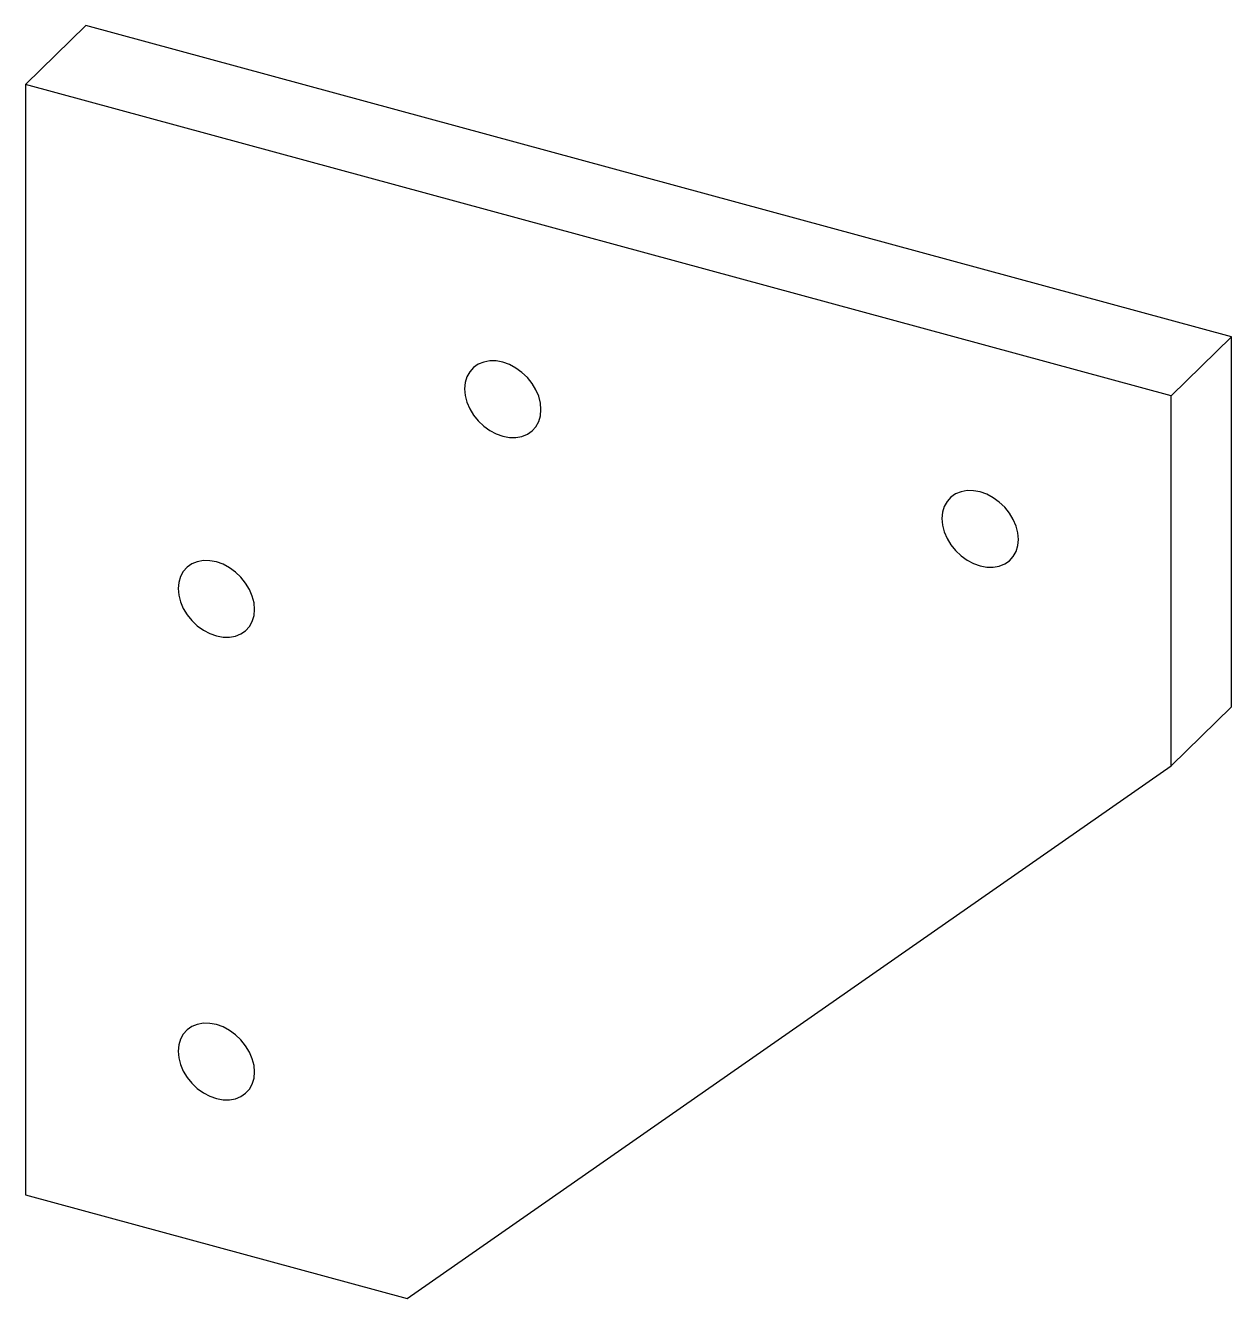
# Paper-space layout '_Trimetric' of a CAD drawing. Header units: millimetres. Extents: x -2.8 to 53.1, y -59 to 0.
import ezdxf

# ---------------------------------------------------------------- set-up
doc = ezdxf.new("R2010")
doc.units = ezdxf.units.MM

psp = doc.layouts.new('_Trimetric')

# ---------------------------------------------------------------- linework, layer by layer
at = {"color": 7, "linetype": 'Continuous', "lineweight": 25}
for p, q in [((-2.8, -2.733), (0, 0)), ((53.065, -14.422), (0, 0)), ((50.265, -17.155), (-2.8, -2.733)), ((-2.8, -2.733), (-2.8, -54.163)), ((50.265, -17.155), (53.065, -14.422)), ((53.065, -31.565), (53.065, -14.422)), ((50.265, -34.298), (50.265, -17.155)), ((50.265, -34.298), (53.065, -31.565)), ((14.888, -58.97), (50.265, -34.298)), ((-2.8, -54.163), (14.888, -58.97))]:
    psp.add_line(p, q, dxfattribs=at)
at = {"color": 7, "linetype": 'Continuous', "lineweight": 25, "flags": 128}
for points in [[(21.079, -17.795), (21.052, -17.49), (20.972, -17.179), (20.842, -16.873), (20.665, -16.58), (20.447, -16.31), (20.195, -16.07), (19.915, -15.867), (19.617, -15.709), (19.31, -15.6), (19.003, -15.542), (18.705, -15.539), (18.426, -15.589), (18.173, -15.692), (17.955, -15.844), (17.778, -16.04), (17.648, -16.276), (17.568, -16.543), (17.541, -16.833), (17.568, -17.138), (17.648, -17.448), (17.778, -17.755), (17.955, -18.048), (18.173, -18.318), (18.426, -18.558), (18.705, -18.76), (19.003, -18.919), (19.31, -19.028), (19.617, -19.086), (19.915, -19.089), (20.195, -19.039), (20.447, -18.936), (20.665, -18.784), (20.842, -18.587), (20.972, -18.352), (21.052, -18.085), (21.079, -17.795)], [(43.19, -23.804), (43.163, -23.499), (43.083, -23.188), (42.953, -22.882), (42.776, -22.589), (42.558, -22.319), (42.305, -22.079), (42.026, -21.876), (41.728, -21.718), (41.421, -21.609), (41.114, -21.551), (40.816, -21.548), (40.536, -21.598), (40.284, -21.701), (40.066, -21.853), (39.889, -22.05), (39.759, -22.285), (39.679, -22.552), (39.652, -22.842), (39.679, -23.147), (39.759, -23.458), (39.889, -23.764), (40.066, -24.057), (40.284, -24.327), (40.536, -24.567), (40.816, -24.77), (41.114, -24.928), (41.421, -25.037), (41.728, -25.095), (42.026, -25.098), (42.305, -25.048), (42.558, -24.945), (42.776, -24.793), (42.953, -24.597), (43.083, -24.361), (43.163, -24.094), (43.19, -23.804)], [(7.813, -27.047), (7.786, -26.742), (7.706, -26.431), (7.576, -26.125), (7.399, -25.832), (7.181, -25.562), (6.928, -25.322), (6.649, -25.119), (6.351, -24.961), (6.044, -24.852), (5.737, -24.794), (5.439, -24.791), (5.16, -24.841), (4.907, -24.944), (4.689, -25.096), (4.512, -25.292), (4.382, -25.528), (4.302, -25.795), (4.275, -26.085), (4.302, -26.39), (4.382, -26.7), (4.512, -27.007), (4.689, -27.3), (4.907, -27.57), (5.16, -27.81), (5.439, -28.012), (5.737, -28.171), (6.044, -28.28), (6.351, -28.338), (6.649, -28.341), (6.928, -28.291), (7.181, -28.188), (7.399, -28.036), (7.576, -27.839), (7.706, -27.604), (7.786, -27.337), (7.813, -27.047)], [(7.813, -48.476), (7.786, -48.171), (7.706, -47.86), (7.576, -47.554), (7.399, -47.261), (7.181, -46.991), (6.928, -46.751), (6.649, -46.549), (6.351, -46.39), (6.044, -46.281), (5.737, -46.223), (5.439, -46.22), (5.16, -46.27), (4.907, -46.373), (4.689, -46.525), (4.512, -46.722), (4.382, -46.957), (4.302, -47.224), (4.275, -47.514), (4.302, -47.819), (4.382, -48.13), (4.512, -48.436), (4.689, -48.729), (4.907, -48.999), (5.16, -49.239), (5.439, -49.442), (5.737, -49.6), (6.044, -49.709), (6.351, -49.767), (6.649, -49.77), (6.928, -49.72), (7.181, -49.617), (7.399, -49.465), (7.576, -49.269), (7.706, -49.033), (7.786, -48.766), (7.813, -48.476)]]:
    psp.add_lwpolyline(points, dxfattribs=at)

doc.saveas('drawing.dxf')
